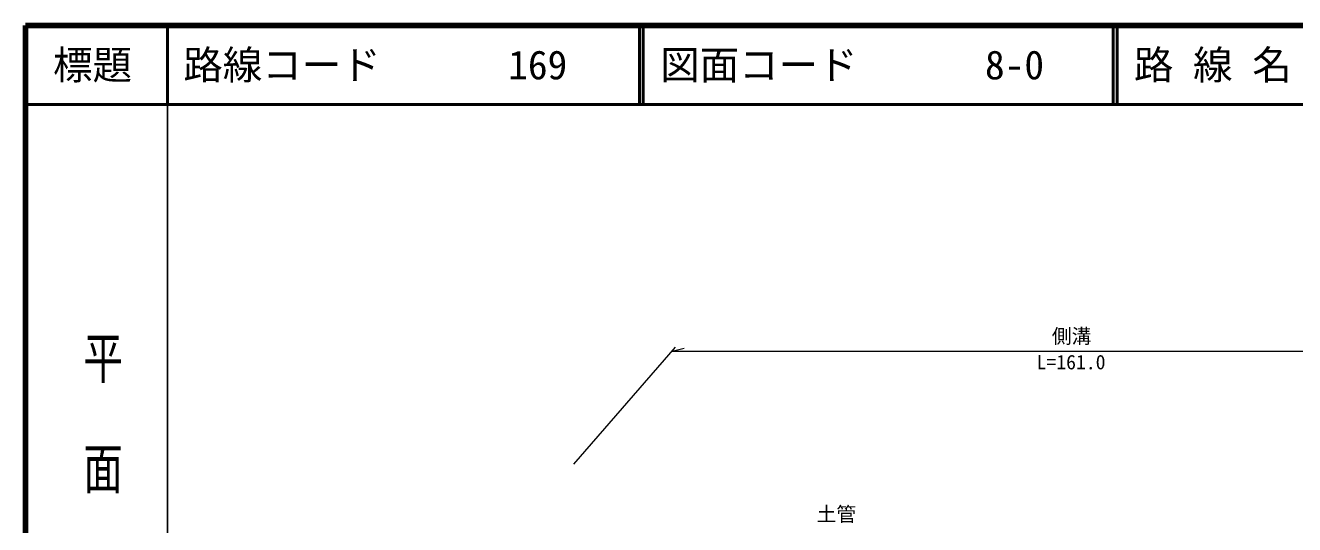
# Model space of a CAD drawing. Units: millimetres, scale not verified. Extents: x 40000 to 680000, y 20000 to 380000.
# Drawn here: x 40000 to 200732, y 316787 to 380000 of the extents above; entities that cross this region are included whole.
import ezdxf
from ezdxf.enums import TextEntityAlignment as Align

# ---------------------------------------------------------------- set-up
doc = ezdxf.new("R2010")
doc.units = ezdxf.units.MM
doc.header["$LTSCALE"] = 1000
for name, color, linetype, lineweight in [('M-STR-HTXT', 7, 'Continuous', 13), ('M-TTL', 2, 'Continuous', 140), ('M-TTL-BAND', 7, 'Continuous', 25), ('M-TTL-LINE', 7, 'Continuous', 50)]:
    doc.layers.add(name, color=color, linetype=linetype, lineweight=lineweight)
doc.layers.add('M-TTL-TXT', color=7, linetype='Continuous')
doc.styles.add('@ＭＳ ゴシック', font='')
doc.styles.add('ＭＳ ゴシック', font='')
doc.styles.get('@ＭＳ ゴシック').set_extended_font_data('@MS Gothic')
doc.styles.get('ＭＳ ゴシック').set_extended_font_data('MS Gothic')

msp = doc.modelspace()

# ---------------------------------------------------------------- linework, layer by layer
at = {"layer": 'M-STR-HTXT'}
for p, q in [((109463, 324432), (122346, 339262)), ((121908, 338757), (123408, 339132)), ((121908, 338757), (231842, 338757))]:
    msp.add_line(p, q, dxfattribs=at)
at = {"layer": 'M-TTL'}
for p, q in [((40000, 380000), (40000, 20000)), ((680000, 380000), (40000, 380000))]:
    msp.add_line(p, q, dxfattribs=at)
at = {"layer": 'M-TTL-BAND'}
msp.add_line((58000, 370000), (58000, 20000), dxfattribs=at)
at = {"layer": 'M-TTL-LINE'}
for p, q in [((58000, 380000), (58000, 370000)), ((117750, 380000), (117750, 370000)), ((118250, 380000), (118250, 370000)), ((177750, 380000), (177750, 370000)), ((178250, 380000), (178250, 370000)), ((40000, 370000), (680000, 370000))]:
    msp.add_line(p, q, dxfattribs=at)

# ---------------------------------------------------------------- texts
at = {"layer": 'M-STR-HTXT', "style": 'ＭＳ ゴシック'}
for s, p in [('側溝', (169989, 339183)), ('L=161.0', (168057, 335900)), ('土管', (140206, 316651))]:
    msp.add_text(s, height=1833, dxfattribs=at).set_placement(p, align=Align.BOTTOM_LEFT)
at = {"layer": 'M-TTL-BAND', "style": '@ＭＳ ゴシック', "width": 1.4}
msp.add_text('平  面  図', height=3666, rotation=270, dxfattribs=at).set_placement((49777, 306475), align=Align.MIDDLE_RIGHT)
at = {"layer": 'M-TTL-TXT', "style": 'ＭＳ ゴシック'}
msp.add_text('標題', height=3666, dxfattribs=at).set_placement((48500, 375000), align=Align.MIDDLE_CENTER)
for s, p in [('路線コード', (60000, 375000)), ('169', (101142, 375000)), ('図面コード', (120380, 375000)), ('8-0', (161521, 375000)), ('路 線 名', (180380, 375000))]:
    msp.add_text(s, height=3666, dxfattribs=at).set_placement(p, align=Align.MIDDLE_LEFT)

doc.saveas('drawing.dxf')
